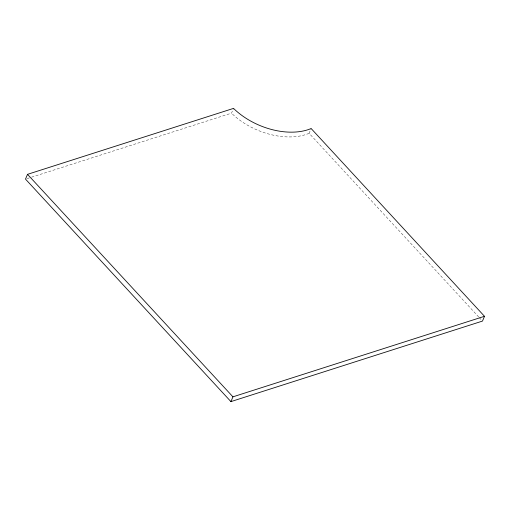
<?xml version="1.0" encoding="UTF-8"?>
<svg xmlns="http://www.w3.org/2000/svg" width="510" height="510" viewBox="0 0 510 510"><rect width="100%" height="100%" fill="white"/><g stroke="black" fill="none" stroke-linecap="round" stroke-linejoin="round"><path stroke-width="0.38" stroke-dasharray="2.55 1.91" d="M31.556 177.18L231.502 113.163L233.523 108.388M478.705 316.978L309.124 133.314L311.138 128.539M27.017 178.634L30.804 177.423M479.241 317.564L481.402 319.904M309.124 133.314A57.063 35.604 22.9 0 1 231.502 113.163"/><path stroke-width="0.76" d="M27.514 174.344L25.5 179.118L230.928 401.612L482.486 321.077L484.5 316.296L311.138 128.539A57.063 35.604 22.9 0 1 233.523 108.388L27.514 174.344L232.942 396.837L484.5 316.296M230.928 401.612L232.942 396.837"/></g></svg>
